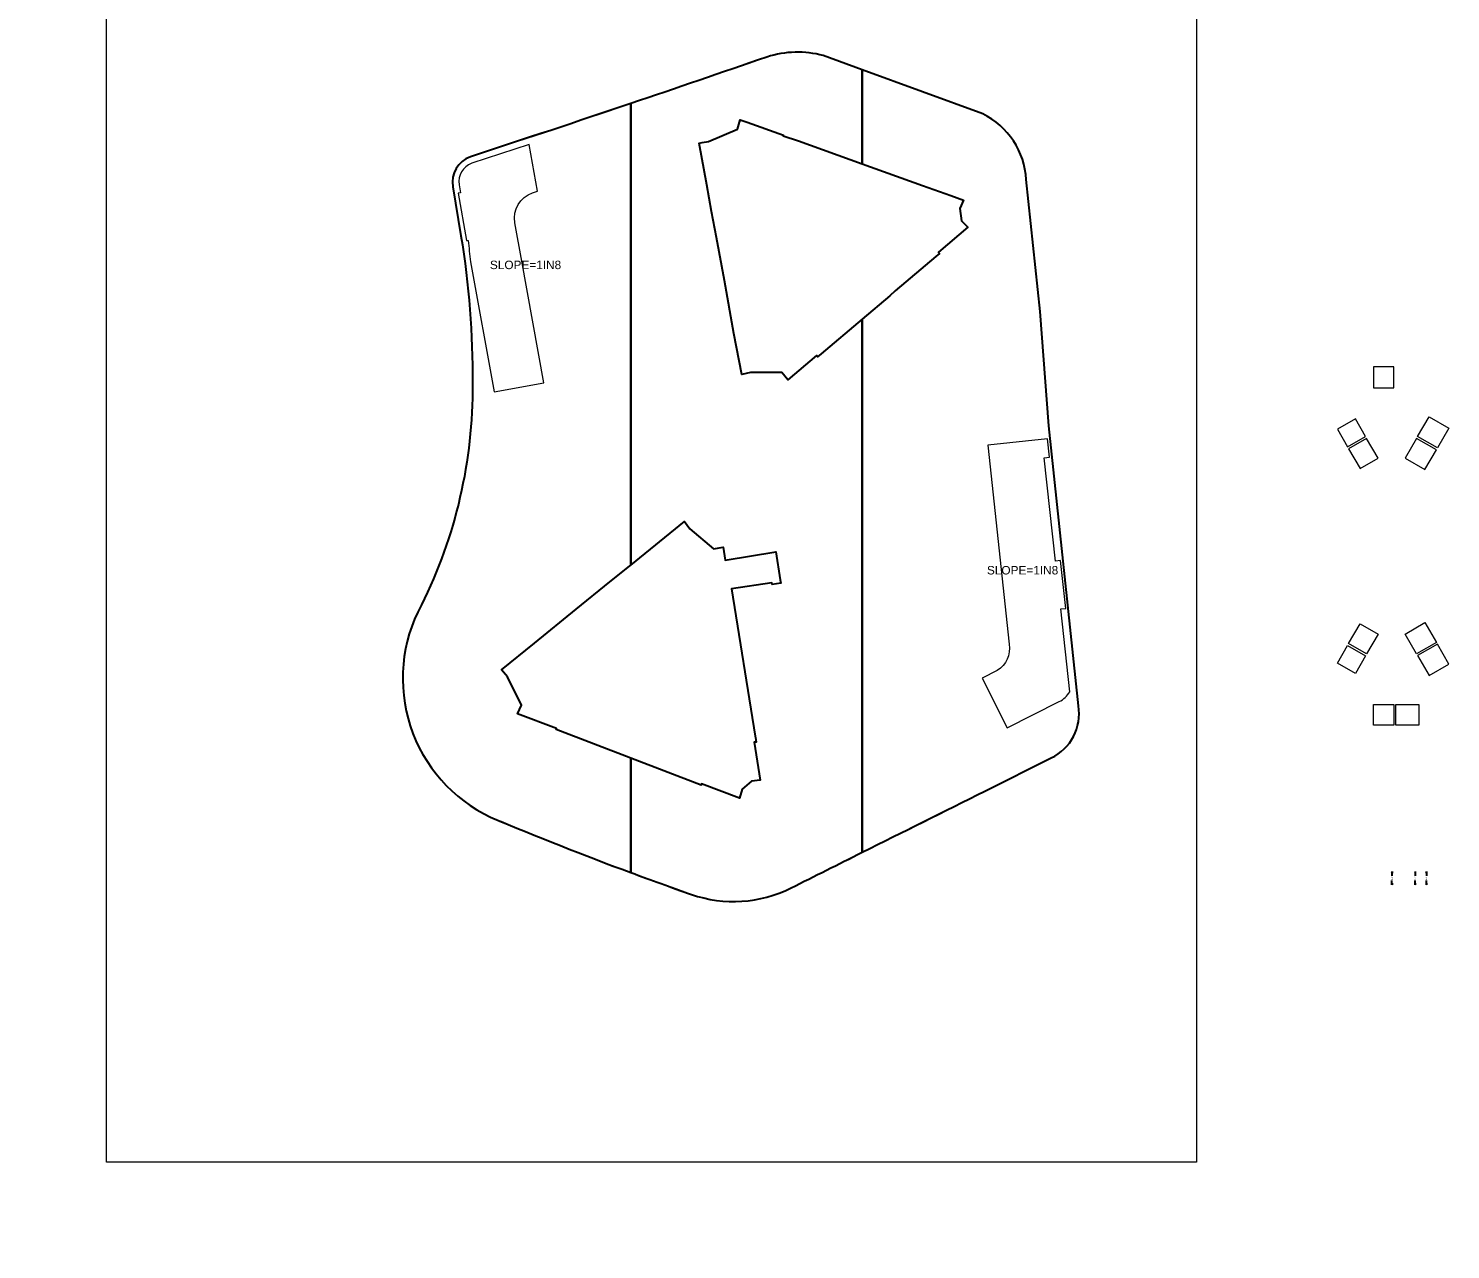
# Model space of a CAD drawing. Header units: metres. Extents: x 256329 to 886268, y -249371 to 355.
# Drawn here: x 286516.5 to 286684.6, y -1142.3 to -997.9 of the extents above; entities that cross this region are included whole.
import ezdxf

# ---------------------------------------------------------------- set-up
doc = ezdxf.new("R2010")
doc.units = ezdxf.units.M
doc.header["$MEASUREMENT"] = 0
doc.header["$PDMODE"] = 35
doc.layers.get('0').update_dxf_attribs({"lineweight": 18})
doc.layers.get('Defpoints').update_dxf_attribs({"lineweight": 20})
doc.layers.add('A-AREA-BUP', color=30, linetype='Continuous', lineweight=0, plot=False)
doc.layers.add('BLK_2_FLR_2_EXIT_WIDTH_DOOR', color=7, linetype='Continuous')
for name, color, linetype, lineweight in [('BLK_2_FLR_2_LIFT_10', 1, 'Continuous', 0), ('BLK_2_FLR_2_LIFT_11', 1, 'Continuous', 0), ('BLK_2_FLR_2_LIFT_12', 1, 'Continuous', 0), ('BLK_2_FLR_2_LIFT_2', 7, 'Continuous', 0), ('BLK_2_FLR_2_LIFT_3', 7, 'Continuous', 0), ('BLK_2_FLR_2_LIFT_4', 7, 'Continuous', 0), ('BLK_2_FLR_2_LIFT_5', 7, 'Continuous', 0), ('BLK_2_FLR_2_LIFT_6', 7, 'Continuous', 0), ('BLK_2_FLR_2_LIFT_7', 1, 'Continuous', 0), ('BLK_2_FLR_2_LIFT_8', 1, 'Continuous', 0), ('BLK_2_FLR_2_LIFT_9', 1, 'Continuous', 0), ('BLK_2_FLR_2_VEHICLE_RAMP_2', 7, 'Continuous', 0), ('BLK_2_FLR_2_VEHICLE_RAMP_3', 7, 'Continuous', 0)]:
    doc.layers.add(name, color=color, linetype=linetype, lineweight=lineweight)
doc.layers.add('SPECIAL_PARKING', color=7, linetype='Continuous', plot=False)
doc.styles.get("Standard").update_dxf_attribs({"font": 'arial.ttf'})
doc.dimstyles.new('RM DIM', dxfattribs={"dimtxt": 0.15, "dimasz": 0.1, "dimexe": 0.1, "dimexo": 0.1, "dimgap": 0.09, "dimtad": 0, "dimzin": 0, "dimdsep": 46, "dimtxsty": 'Standard', "dimblk": 'OBLIQUE', "dimcen": 0, "dimdle": 0.1, "dimclrd": 147, "dimclre": 147, "dimclrt": 7, "dimadec": 0, "dimazin": 0, "dimtfac": 1, "dimtofl": 0, "dimtmove": 1, "dimatfit": 2, "dimfxl": 0.125, "dimtolj": 1, "dimtzin": 0, "dimlwd": -1, "dimlwe": -1, "dimarcsym": 0})

# ---------------------------------------------------------------- blocks, each defined once
blk = doc.blocks.new('_Oblique')
at = {"color": 0, "linetype": 'ByBlock', "lineweight": -2}
blk.add_line((-0.5, -0.5), (0.5, 0.5), dxfattribs=at)
blk = doc.blocks.new('*D1453')
at = {"layer": 'BLK_2_FLR_2_EXIT_WIDTH_DOOR', "color": 147, "ltscale": 0.1, "transparency": 16777216}
for p, q in [((286681.753792, -1097.643874), (286681.753792, -1098.151918)), ((286681.878792, -1097.743874), (286681.653792, -1097.743874)), ((286681.878792, -1099.115474), (286681.653792, -1099.115474)), ((286681.753792, -1099.215474), (286681.753792, -1098.70743))]:
    blk.add_line(p, q, dxfattribs=at)
at = {"layer": 'Defpoints', "color": 0, "ltscale": 0.1, "transparency": 16777216}
for p in [(286681.753792, -1099.115474), (286682.060855, -1097.743874), (286682.060855, -1099.115474)]:
    blk.add_point(p, dxfattribs=at)
at = {"layer": 'BLK_2_FLR_2_EXIT_WIDTH_DOOR', "color": 147, "ltscale": 0.1, "transparency": 16777216, "xscale": 0.1, "yscale": 0.1, "zscale": 0.1}
for p, rotation in [((286681.753792, -1097.743874), 90), ((286681.753792, -1099.115474), 270)]:
    blk.add_blockref('_Oblique', p, dxfattribs=dict(at, rotation=rotation))
at = {"layer": 'BLK_2_FLR_2_EXIT_WIDTH_DOOR', "color": 7, "ltscale": 0.1, "transparency": 16777216, "insert": (286681.753792, -1098.429674), "char_height": 0.15, "attachment_point": 5, "rotation": 90}
blk.add_mtext('\\A1;1.37', dxfattribs=at)
blk = doc.blocks.new('*D1456')
at = {"layer": 'BLK_2_FLR_2_EXIT_WIDTH_DOOR', "color": 147, "ltscale": 0.1, "transparency": 16777216}
for p, q in [((286677.688733, -1097.643874), (286677.688733, -1098.151918)), ((286677.813733, -1097.743874), (286677.588733, -1097.743874)), ((286677.813733, -1099.115474), (286677.588733, -1099.115474)), ((286677.688733, -1099.215474), (286677.688733, -1098.70743))]:
    blk.add_line(p, q, dxfattribs=at)
at = {"layer": 'Defpoints', "color": 0, "ltscale": 0.1, "transparency": 16777216}
for p in [(286677.688733, -1099.115474), (286677.995797, -1097.743874), (286677.995797, -1099.115474)]:
    blk.add_point(p, dxfattribs=at)
at = {"layer": 'BLK_2_FLR_2_EXIT_WIDTH_DOOR', "color": 147, "ltscale": 0.1, "transparency": 16777216, "xscale": 0.1, "yscale": 0.1, "zscale": 0.1}
for p, rotation in [((286677.688733, -1097.743874), 90), ((286677.688733, -1099.115474), 270)]:
    blk.add_blockref('_Oblique', p, dxfattribs=dict(at, rotation=rotation))
at = {"layer": 'BLK_2_FLR_2_EXIT_WIDTH_DOOR', "color": 7, "ltscale": 0.1, "transparency": 16777216, "insert": (286677.688733, -1098.429674), "char_height": 0.15, "attachment_point": 5, "rotation": 90}
blk.add_mtext('\\A1;1.37', dxfattribs=at)
blk = doc.blocks.new('*D1466')
at = {"layer": 'BLK_2_FLR_2_EXIT_WIDTH_DOOR', "color": 147, "ltscale": 0.1, "transparency": 16777216}
for p, q in [((286680.437207, -1097.643874), (286680.437207, -1098.151918)), ((286680.562207, -1097.743874), (286680.337207, -1097.743874)), ((286680.562207, -1099.115474), (286680.337207, -1099.115474)), ((286680.437207, -1099.215474), (286680.437207, -1098.70743))]:
    blk.add_line(p, q, dxfattribs=at)
at = {"layer": 'Defpoints', "color": 0, "ltscale": 0.1, "transparency": 16777216}
for p in [(286680.437207, -1099.115474), (286680.74427, -1097.743874), (286680.74427, -1099.115474)]:
    blk.add_point(p, dxfattribs=at)
at = {"layer": 'BLK_2_FLR_2_EXIT_WIDTH_DOOR', "color": 147, "ltscale": 0.1, "transparency": 16777216, "xscale": 0.1, "yscale": 0.1, "zscale": 0.1}
for p, rotation in [((286680.437207, -1097.743874), 90), ((286680.437207, -1099.115474), 270)]:
    blk.add_blockref('_Oblique', p, dxfattribs=dict(at, rotation=rotation))
at = {"layer": 'BLK_2_FLR_2_EXIT_WIDTH_DOOR', "color": 7, "ltscale": 0.1, "transparency": 16777216, "insert": (286680.437207, -1098.429674), "char_height": 0.15, "attachment_point": 5, "rotation": 90}
blk.add_mtext('\\A1;1.37', dxfattribs=at)

msp = doc.modelspace()

# ---------------------------------------------------------------- linework, layer by layer
at = {"elevation": 101311.467758}
msp.add_lwpolyline([(286525.763183, -848.063081), (286654.568333, -848.063081), (286654.568333, -1132.007325), (286525.763183, -1132.007325)], close=True, dxfattribs=at)
at = {"layer": 'A-AREA-BUP', "elevation": 101210.25339}
msp.add_lwpolyline([(286568.75885, -1013.111225, 0.004672), (286603.812243, -1001.316169, -0.144172), (286610.475893, -1001.143841), (286629.341427, -1008.038734, -0.26933), (286634.464537, -1015.818092), (286636.107972, -1031.423435), (286637.116625, -1044.947783), (286640.628188, -1078.054557, -0.334868), (286637.411674, -1084.192895), (286629.553258, -1088.123302, 0.001277), (286606.658236, -1099.574303, -0.202785), (286594.878988, -1100.328858, -0.015567), (286571.15, -1091.198736, -0.430968), (286562.972956, -1066.113184, 0.117898), (286569.00397, -1039.958223, 0.042938), (286567.64404, -1022.455845), (286566.689206, -1016.653354, -0.370217)], format="xyb", close=True, dxfattribs=at)
at = {"layer": 'A-AREA-BUP'}
for points, elevation in [([(286598.793352, -1027.747171), (286599.913229, -1033.99139), (286599.883457, -1033.996852), (286600.832734, -1038.872979), (286601.880819, -1038.606407), (286605.561028, -1038.635934), (286606.289426, -1039.507763), (286609.687568, -1036.62218), (286609.807625, -1036.763177), (286610.213894, -1036.429465), (286615.050881, -1032.334458), (286618.3369, -1029.560959), (286618.967965, -1028.981995), (286623.764758, -1024.904963), (286624.203637, -1024.532202), (286624.08326, -1024.390473), (286627.550751, -1021.444868), (286626.808263, -1020.692822), (286626.611075, -1019.237052), (286627.051892, -1018.227234), (286625.561781, -1017.696128), (286625.559358, -1017.692859), (286622.217501, -1016.506564), (286607.534116, -1011.23792), (286605.736021, -1010.638226), (286605.75922, -1010.564061), (286601.477516, -1009.035384), (286600.637574, -1008.757062), (286600.346649, -1009.830006), (286596.893762, -1011.295729), (286596.174232, -1011.427214), (286595.816594, -1011.492567), (286596.716996, -1016.419877), (286597.264304, -1019.565641), (286597.863522, -1022.655643), (286598.793352, -1027.747171)], 101312.577064), ([(286602.430451, -1081.632769), (286599.638092, -1064.21647), (286604.402524, -1063.512159), (286604.434027, -1063.709782), (286605.455282, -1063.546416), (286605.390958, -1063.144307), (286604.870558, -1059.837245), (286598.863387, -1060.797284), (286598.622522, -1059.294073), (286597.502239, -1059.482788), (286594.687088, -1057.11219), (286594.064167, -1056.228158), (286587.562281, -1061.527467), (286585.260273, -1063.370904), (286581.263163, -1066.618177), (286576.324421, -1070.615177), (286572.448761, -1073.767338), (286573.139707, -1074.618025), (286574.809879, -1077.976789), (286574.333228, -1078.981104), (286578.933258, -1080.733728), (286578.891216, -1080.845436), (286596.047239, -1087.410473), (286596.072201, -1087.244992), (286600.55879, -1088.962099), (286600.880517, -1087.908275), (286601.976931, -1086.930509), (286603.030031, -1086.841958), (286602.311048, -1082.349392), (286602.538382, -1082.314815), (286602.453397, -1081.784068)], 101311.467758)]:
    msp.add_lwpolyline(points, close=True, dxfattribs=dict(at, elevation=elevation))
at = {"layer": 'BLK_2_FLR_2_LIFT_10', "color": 1, "linetype": 'ByBlock', "lineweight": 9, "elevation": 0.042641}
msp.add_lwpolyline([(286676.044842, -1069.556872), (286674.692881, -1071.894007), (286672.571568, -1070.66823), (286673.923529, -1068.331094)], close=True, dxfattribs=at)
at = {"layer": 'BLK_2_FLR_2_LIFT_11', "color": 1, "linetype": 'ByBlock', "lineweight": 9, "elevation": 0.042641}
msp.add_lwpolyline([(286682.936928, -1070.540902), (286680.598593, -1071.890787), (286679.248708, -1069.552452), (286681.587043, -1068.202567)], close=True, dxfattribs=at)
at = {"layer": 'BLK_2_FLR_2_LIFT_12', "color": 2, "linetype": 'ByBlock', "lineweight": 9, "elevation": 0.124096}
msp.add_lwpolyline([(286682.080485, -1074.441583), (286684.406689, -1073.098701), (286683.056804, -1070.760366), (286680.72804, -1072.104726)], close=True, dxfattribs=at)
at = {"layer": 'BLK_2_FLR_2_LIFT_2', "color": 1, "linetype": 'ByBlock', "lineweight": 9, "elevation": 0.042641}
msp.add_lwpolyline([(286675.501367, -1040.416635), (286677.90198, -1040.416635), (286677.90198, -1037.967236), (286675.501367, -1037.967236)], close=True, dxfattribs=at)
at = {"layer": 'BLK_2_FLR_2_LIFT_3', "color": 1, "linetype": 'ByBlock', "lineweight": 9, "elevation": 0.159638}
msp.add_lwpolyline([(286673.364582, -1044.114967), (286671.237489, -1045.328402), (286672.446874, -1047.42522), (286674.579854, -1046.193615)], close=True, dxfattribs=at)
at = {"layer": 'BLK_2_FLR_2_LIFT_4', "color": 1, "linetype": 'ByBlock', "lineweight": 9, "elevation": 0.042641}
msp.add_lwpolyline([(286676.044842, -1048.752579), (286674.692881, -1046.415444), (286672.571568, -1047.641222), (286673.923529, -1049.978357)], close=True, dxfattribs=at)
at = {"layer": 'BLK_2_FLR_2_LIFT_5', "color": 1, "linetype": 'ByBlock', "lineweight": 9, "elevation": 0.042641}
msp.add_lwpolyline([(286682.936928, -1047.768549), (286680.598593, -1046.418664), (286679.248708, -1048.756999), (286681.587043, -1050.106884)], close=True, dxfattribs=at)
at = {"layer": 'BLK_2_FLR_2_LIFT_6', "color": 2, "linetype": 'ByBlock', "lineweight": 9, "elevation": 0.124096}
msp.add_lwpolyline([(286682.080485, -1043.867868), (286684.406689, -1045.21075), (286683.056804, -1047.549085), (286680.72804, -1046.204725)], close=True, dxfattribs=at)
at = {"layer": 'BLK_2_FLR_2_LIFT_7', "color": 1, "linetype": 'ByBlock', "lineweight": 9, "elevation": 0.042641}
msp.add_lwpolyline([(286678.150754, -1077.891478), (286680.851367, -1077.891478), (286680.851367, -1080.340802), (286678.150754, -1080.340802)], close=True, dxfattribs=at)
at = {"layer": 'BLK_2_FLR_2_LIFT_8', "color": 1, "linetype": 'ByBlock', "lineweight": 9, "elevation": 0.042641}
msp.add_lwpolyline([(286675.501367, -1077.892816), (286677.90198, -1077.892816), (286677.90198, -1080.342216), (286675.501367, -1080.342216)], close=True, dxfattribs=at)
at = {"layer": 'BLK_2_FLR_2_LIFT_9', "color": 1, "linetype": 'ByBlock', "lineweight": 9, "elevation": 0.159638}
msp.add_lwpolyline([(286673.364582, -1074.194485), (286671.237489, -1072.981049), (286672.446874, -1070.884231), (286674.579854, -1072.115837)], close=True, dxfattribs=at)
at = {"layer": 'BLK_2_FLR_2_VEHICLE_RAMP_2', "color": 2, "elevation": 101311.467758}
msp.add_lwpolyline([(286574.849874, -1025.457144), (286574.027049, -1020.919088, -0.369785), (286576.095651, -1017.380558), (286576.707, -1017.16883), (286575.70739, -1011.655762), (286568.917364, -1013.887364, 0.37022), (286567.447035, -1016.422124), (286567.603513, -1017.373035), (286567.295454, -1017.423728), (286568.312217, -1023.0314), (286568.494468, -1023.010746, -0.003415), (286568.763724, -1025.521561), (286571.555808, -1040.920513), (286577.459548, -1039.850068)], format="xyb", close=True, dxfattribs=at)
at = {"layer": 'BLK_2_FLR_2_VEHICLE_RAMP_3', "color": 2, "elevation": 101311.467758}
msp.add_lwpolyline([(286638.518668, -1060.861643), (286637.92337, -1060.937453), (286636.598337, -1048.706175), (286637.194847, -1048.641554), (286636.957679, -1046.452271), (286629.936705, -1047.196986), (286632.442698, -1070.756677, -0.30707), (286631.031994, -1073.872731), (286629.270566, -1074.748202), (286632.218427, -1080.62139), (286638.36284, -1077.53629, 0.143732), (286639.595672, -1076.370091), (286638.535135, -1066.584674), (286639.131652, -1066.520053)], format="xyb", close=True, dxfattribs=at)
at = {"layer": 'SPECIAL_PARKING', "color": 3, "ltscale": 0.05}
for points in [[(286615.050881, -1032.334458), (286610.213894, -1036.429465), (286609.807625, -1036.763177), (286609.687568, -1036.62218), (286606.289426, -1039.507763), (286605.561028, -1038.635934), (286601.880819, -1038.606407), (286600.832734, -1038.872979), (286599.883457, -1033.996852), (286599.913229, -1033.99139), (286598.793352, -1027.747171), (286597.863522, -1022.655643), (286597.264304, -1019.565641), (286596.716996, -1016.419877), (286595.816594, -1011.492567), (286596.174232, -1011.427214), (286596.893762, -1011.295729), (286600.346649, -1009.830006), (286600.637574, -1008.757062), (286601.477516, -1009.035384), (286605.75922, -1010.564061), (286605.736021, -1010.638226), (286607.534116, -1011.23792), (286615.050881, -1013.935061), (286615.050881, -1002.815888), (286610.475893, -1001.143841, 0.144172), (286603.812243, -1001.316169, -0.002147), (286587.732608, -1006.817334), (286587.732608, -1061.388644), (286594.064167, -1056.228158), (286594.687088, -1057.11219), (286597.502239, -1059.482788), (286598.622522, -1059.294073), (286598.863387, -1060.797284), (286604.870558, -1059.837245), (286605.390958, -1063.144307), (286605.455282, -1063.546416), (286604.434027, -1063.709782), (286604.402524, -1063.512159), (286599.638092, -1064.21647), (286602.430451, -1081.632769), (286602.453397, -1081.784068), (286602.538382, -1082.314815), (286602.311048, -1082.349392), (286603.030031, -1086.841958), (286601.976931, -1086.930509), (286600.880517, -1087.908275), (286600.55879, -1088.962099), (286596.072201, -1087.244992), (286596.047239, -1087.410473), (286587.732608, -1084.228742), (286587.732608, -1097.756835, 0.004649), (286594.878988, -1100.328858, 0.202785), (286606.658236, -1099.574303, -0.000468), (286615.050881, -1095.359724)], [(286637.116625, -1044.947783), (286636.107972, -1031.423435), (286634.464537, -1015.818092, 0.26933), (286629.341427, -1008.038734), (286615.050881, -1002.815888), (286615.050881, -1013.935061), (286622.217501, -1016.506564), (286625.559358, -1017.692859), (286625.561781, -1017.696128), (286627.051892, -1018.227234), (286626.611075, -1019.237052), (286626.808263, -1020.692822), (286627.550751, -1021.444868), (286624.08326, -1024.390473), (286624.203637, -1024.532202), (286623.764758, -1024.904963), (286618.967965, -1028.981995), (286618.3369, -1029.560959), (286615.050881, -1032.334458), (286615.050881, -1095.359724, -0.000808), (286629.553258, -1088.123302), (286637.411674, -1084.192895, 0.334868), (286640.628188, -1078.054557)], [(286587.732608, -1006.817334, -0.002525), (286568.75885, -1013.111225, 0.370217), (286566.689206, -1016.653354), (286567.64404, -1022.455845, -0.042938), (286569.00397, -1039.958223, -0.117898), (286562.972956, -1066.113184, 0.430968), (286571.15, -1091.198736, 0.010917), (286587.732608, -1097.756835), (286587.732608, -1084.228742), (286578.891216, -1080.845436), (286578.933258, -1080.733728), (286574.333228, -1078.981104), (286574.809879, -1077.976789), (286573.139707, -1074.618025), (286572.448761, -1073.767338), (286576.324421, -1070.615177), (286581.263163, -1066.618177), (286585.260273, -1063.370904), (286587.562281, -1061.527467), (286587.732608, -1061.388644)]]:
    msp.add_lwpolyline(points, format="xyb", close=True, dxfattribs=at)

# ---------------------------------------------------------------- texts
at = {"layer": 'BLK_2_FLR_2_VEHICLE_RAMP_2', "color": 2, "insert": (286571.066581, -1025.397009), "char_height": 1, "width": 1.687746, "attachment_point": 1}
msp.add_mtext('SLOPE=1IN8', dxfattribs=at)
at = {"layer": 'BLK_2_FLR_2_VEHICLE_RAMP_3', "color": 2, "insert": (286629.818346, -1061.502098, 101311.467758), "char_height": 1, "width": 1.687746, "attachment_point": 1}
msp.add_mtext('SLOPE=1IN8', dxfattribs=at)

# ---------------------------------------------------------------- dimensions: what is measured, and where the dimension line sits
at = {"layer": 'BLK_2_FLR_2_EXIT_WIDTH_DOOR', "color": 1, "ltscale": 0.1}
for base, p1, p2, picture, middle in [((286677.688733, -1099.115474), (286677.995797, -1097.743874), (286677.995797, -1099.115474), '*D1456', (286677.688733, -1098.429674)), ((286681.753792, -1099.115474), (286682.060855, -1097.743874), (286682.060855, -1099.115474), '*D1453', (286681.753792, -1098.429674))]:
    dim = msp.add_linear_dim(base=base, p1=p1, p2=p2, angle=90, dimstyle='RM DIM', override={"dimfxlon": 1, "dimarcsym": 1}, dxfattribs=at)
    dim.commit()
    dim.dimension.update_dxf_attribs({"geometry": picture, "text_midpoint": middle})
at = {"layer": 'BLK_2_FLR_2_EXIT_WIDTH_DOOR', "color": 3, "ltscale": 0.1}
dim = msp.add_linear_dim(base=(286680.437207, -1099.115474), p1=(286680.74427, -1097.743874), p2=(286680.74427, -1099.115474), angle=90, dimstyle='RM DIM', override={"dimfxlon": 1, "dimarcsym": 1}, dxfattribs=at)
dim.commit()
dim.dimension.update_dxf_attribs({"geometry": '*D1466', "text_midpoint": (286680.437207, -1098.429674)})

doc.saveas('drawing.dxf')
